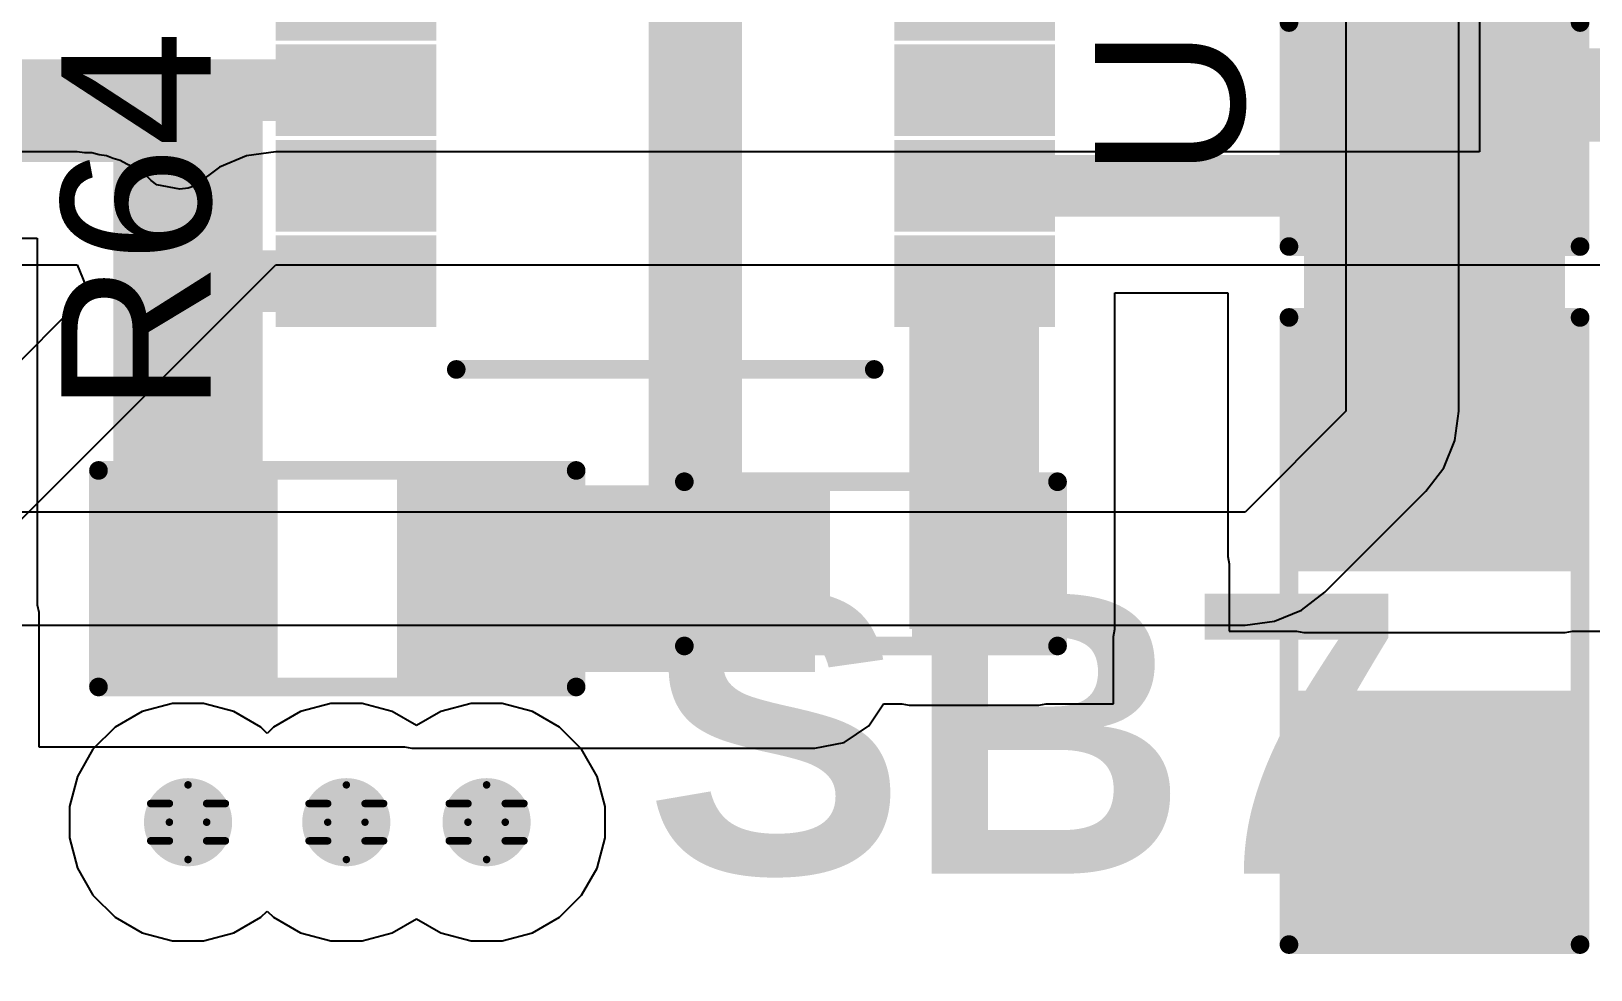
# Model space of a CAD drawing. Header units: inches. Extents: x -3 to 5437, y -3 to 5435.
# Drawn here: x 30.53 to 41.14, y 8.25 to 14.63 of the extents above; entities that cross this region are included whole.
import ezdxf

# ---------------------------------------------------------------- set-up
doc = ezdxf.new("R2010")
doc.units = ezdxf.units.IN
for name, color, linetype in [('Bottom Layer', 5, 'Continuous'), ('Bottom Solder', 6, 'Continuous'), ('Drill Drawing', 1, 'Continuous'), ('GND', 16, 'Continuous'), ('PWR', 76, 'Continuous'), ('Top Layer', 1, 'Continuous'), ('Top Overlay', 2, 'Continuous'), ('Top Paste', 8, 'Continuous'), ('Top Solder', 216, 'Continuous'), ('Via Holes', 16, 'Continuous')]:
    doc.layers.add(name, color=color, linetype=linetype)
doc.styles.add('Arial', font='', dxfattribs={"height": 0.2})
doc.styles.add('Arial_Bold', font='', dxfattribs={"height": 0.2})
doc.styles.get('Arial').set_extended_font_data('Arial')
doc.styles.get('Arial_Bold').set_extended_font_data('Arial', bold=True)

# ---------------------------------------------------------------- blocks, each defined once
blk = doc.blocks.new('LTC4359CMS8_PBF_373')
at = {"layer": 'Top Layer'}
for points in [[(-1.661, 0.765), (-2.55, 0.765), (-2.55, 1.185), (-1.661, 1.185)], [(2.55, 0.765), (1.661, 0.765), (1.661, 1.185), (2.55, 1.185)], [(-1.661, 0.115), (-2.55, 0.115), (-2.55, 0.535), (-1.661, 0.535)], [(2.55, 0.115), (1.661, 0.115), (1.661, 0.535), (2.55, 0.535)], [(-1.661, -0.535), (-2.55, -0.535), (-2.55, -0.115), (-1.661, -0.115)], [(2.55, -0.535), (1.661, -0.535), (1.661, -0.115), (2.55, -0.115)], [(-1.661, -1.185), (-2.55, -1.185), (-2.55, -0.765), (-1.661, -0.765)], [(2.55, -1.185), (1.661, -1.185), (1.661, -0.765), (2.55, -0.765)]]:
    blk.add_hatch(color=1, dxfattribs=at).paths.add_polyline_path(points)
at = {"layer": 'Top Paste'}
for points in [[(-1.661, 0.765), (-2.55, 0.765), (-2.55, 1.185), (-1.661, 1.185)], [(2.55, 0.765), (1.661, 0.765), (1.661, 1.185), (2.55, 1.185)], [(-1.661, 0.115), (-2.55, 0.115), (-2.55, 0.535), (-1.661, 0.535)], [(2.55, 0.115), (1.661, 0.115), (1.661, 0.535), (2.55, 0.535)], [(-1.661, -0.535), (-2.55, -0.535), (-2.55, -0.115), (-1.661, -0.115)], [(2.55, -0.535), (1.661, -0.535), (1.661, -0.115), (2.55, -0.115)], [(-1.661, -1.185), (-2.55, -1.185), (-2.55, -0.765), (-1.661, -0.765)], [(2.55, -1.185), (1.661, -1.185), (1.661, -0.765), (2.55, -0.765)]]:
    blk.add_hatch(color=8, dxfattribs=at).paths.add_polyline_path(points)
at = {"layer": 'Top Solder'}
for points in [[(-1.559, 0.663), (-2.652, 0.663), (-2.652, 1.287), (-1.559, 1.287)], [(2.652, 0.663), (1.559, 0.663), (1.559, 1.287), (2.652, 1.287)], [(-1.559, 0.013), (-2.652, 0.013), (-2.652, 0.637), (-1.559, 0.637)], [(2.652, 0.013), (1.559, 0.013), (1.559, 0.637), (2.652, 0.637)], [(-1.559, -0.637), (-2.652, -0.637), (-2.652, -0.013), (-1.559, -0.013)], [(2.652, -0.637), (1.559, -0.637), (1.559, -0.013), (2.652, -0.013)], [(-1.559, -1.287), (-2.652, -1.287), (-2.652, -0.663), (-1.559, -0.663)], [(2.652, -1.287), (1.559, -1.287), (1.559, -0.663), (2.652, -0.663)]]:
    blk.add_hatch(color=216, dxfattribs=at).paths.add_polyline_path(points)
at = {"layer": 'Top Overlay'}
for points in [[(-2.367, 1.499, 0.254, 0.254, 1), (-2.51, 1.499, 0.254, 0.254, 1)], [(-2.574, 1.499, 0.127, 0.127, 1), (-2.447, 1.499, 0.127, 0.127, 1)], [(-2.43, 1.499, 0.127, 0.127, 1), (-2.303, 1.499, 0.127, 0.127, 1)], [(-1.454, 1.575, 0.0635, 0.0635, 1), (-1.391, 1.575, 0.0635, 0.0635, 1)], [(1.391, 1.575, 0.0635, 0.0635, 1), (1.454, 1.575, 0.0635, 0.0635, 1)], [(-1.454, -1.575, 0.0635, 0.0635, 1), (-1.391, -1.575, 0.0635, 0.0635, 1)], [(1.391, -1.575, 0.0635, 0.0635, 1), (1.454, -1.575, 0.0635, 0.0635, 1)]]:
    blk.add_lwpolyline(points, format="xyseb", close=True, dxfattribs=at)
for points in [[(-1.422, 1.575, 0.127, 0.127, 0), (1.422, 1.575, 0.127, 0.127, 0)], [(-1.422, -1.575, 0.127, 0.127, 0), (1.422, -1.575, 0.127, 0.127, 0)]]:
    blk.add_lwpolyline(points, format="xyseb", dxfattribs=at)
blk = doc.blocks.new('S______B______374')
at = {"layer": 'Top Layer'}
for points in [[(-1.143, -0.4445), (-1.143, 0.4445), (-0.381, 0.4445), (-0.381, -0.4445)], [(0.381, -0.4445), (0.381, 0.4445), (1.143, 0.4445), (1.143, -0.4445)]]:
    blk.add_hatch(color=1, dxfattribs=at).paths.add_polyline_path(points)
at = {"layer": 'Top Paste'}
for points in [[(-1.143, -0.4445), (-1.143, 0.4445), (-0.381, 0.4445), (-0.381, -0.4445)], [(0.381, -0.4445), (0.381, 0.4445), (1.143, 0.4445), (1.143, -0.4445)]]:
    blk.add_hatch(color=8, dxfattribs=at).paths.add_polyline_path(points)
at = {"layer": 'Top Solder'}
for points in [[(-1.2446, -0.5461), (-1.2446, 0.5461), (-0.2794, 0.5461), (-0.2794, -0.5461)], [(0.2794, -0.5461), (0.2794, 0.5461), (1.2446, 0.5461), (1.2446, -0.5461)]]:
    blk.add_hatch(color=216, dxfattribs=at).paths.add_polyline_path(points)
at = {"layer": 'Top Overlay'}
for points in [[(1.27, 0.5588, 0.127, 0.127, 0), (-1.27, 0.5588, 0.127, 0.127, 0)], [(-1.27, 0.5588, 0.127, 0.127, 0), (-1.27, -0.5588, 0.127, 0.127, 0)], [(1.27, 0.5588, 0.127, 0.127, 0), (1.27, -0.5588, 0.127, 0.127, 0)], [(1.27, -0.5588, 0.127, 0.127, 0), (-1.27, -0.5588, 0.127, 0.127, 0)]]:
    blk.add_lwpolyline(points, format="xyseb", dxfattribs=at)
for points in [[(-1.30175, 0.5588, 0.0635, 0.0635, 1), (-1.23825, 0.5588, 0.0635, 0.0635, 1)], [(-1.30175, 0.5588, 0.0635, 0.0635, 1), (-1.23825, 0.5588, 0.0635, 0.0635, 1)], [(1.23825, 0.5588, 0.0635, 0.0635, 1), (1.30175, 0.5588, 0.0635, 0.0635, 1)], [(1.23825, 0.5588, 0.0635, 0.0635, 1), (1.30175, 0.5588, 0.0635, 0.0635, 1)], [(-1.30175, -0.5588, 0.0635, 0.0635, 1), (-1.23825, -0.5588, 0.0635, 0.0635, 1)], [(-1.30175, -0.5588, 0.0635, 0.0635, 1), (-1.23825, -0.5588, 0.0635, 0.0635, 1)], [(1.23825, -0.5588, 0.0635, 0.0635, 1), (1.30175, -0.5588, 0.0635, 0.0635, 1)], [(1.23825, -0.5588, 0.0635, 0.0635, 1), (1.30175, -0.5588, 0.0635, 0.0635, 1)]]:
    blk.add_lwpolyline(points, format="xyseb", close=True, dxfattribs=at)
blk = doc.blocks.new('R___1206_375')
at = {"layer": 'Top Layer'}
for points in [[(-2.032, 0.889), (-0.508, 0.889), (-0.508, -0.889), (-2.032, -0.889)], [(0.508, 0.889), (2.032, 0.889), (2.032, -0.889), (0.508, -0.889)]]:
    blk.add_hatch(color=1, dxfattribs=at).paths.add_polyline_path(points)
at = {"layer": 'Top Paste'}
for points in [[(-2.032, 0.889), (-0.508, 0.889), (-0.508, -0.889), (-2.032, -0.889)], [(0.508, 0.889), (2.032, 0.889), (2.032, -0.889), (0.508, -0.889)]]:
    blk.add_hatch(color=8, dxfattribs=at).paths.add_polyline_path(points)
at = {"layer": 'Top Solder'}
for points in [[(-2.1336, 0.9906), (-0.4064, 0.9906), (-0.4064, -0.9906), (-2.1336, -0.9906)], [(0.4064, 0.9906), (2.1336, 0.9906), (2.1336, -0.9906), (0.4064, -0.9906)]]:
    blk.add_hatch(color=216, dxfattribs=at).paths.add_polyline_path(points)
at = {"layer": 'Top Overlay'}
for points in [[(-2.1336, 0.9906, 0.127, 0.127, 0), (-2.1336, -0.9906, 0.127, 0.127, 0)], [(-2.1336, 0.9906, 0.127, 0.127, 0), (2.1336, 0.9906, 0.127, 0.127, 0)], [(2.1336, 0.9906, 0.127, 0.127, 0), (2.1336, -0.9906, 0.127, 0.127, 0)], [(-2.1336, -0.9906, 0.127, 0.127, 0), (2.1336, -0.9906, 0.127, 0.127, 0)]]:
    blk.add_lwpolyline(points, format="xyseb", dxfattribs=at)
for points in [[(-2.16535, 0.9906, 0.0635, 0.0635, 1), (-2.10185, 0.9906, 0.0635, 0.0635, 1)], [(-2.16535, 0.9906, 0.0635, 0.0635, 1), (-2.10185, 0.9906, 0.0635, 0.0635, 1)], [(2.10185, 0.9906, 0.0635, 0.0635, 1), (2.16535, 0.9906, 0.0635, 0.0635, 1)], [(2.10185, 0.9906, 0.0635, 0.0635, 1), (2.16535, 0.9906, 0.0635, 0.0635, 1)], [(-2.16535, -0.9906, 0.0635, 0.0635, 1), (-2.10185, -0.9906, 0.0635, 0.0635, 1)], [(-2.16535, -0.9906, 0.0635, 0.0635, 1), (-2.10185, -0.9906, 0.0635, 0.0635, 1)], [(2.10185, -0.9906, 0.0635, 0.0635, 1), (2.16535, -0.9906, 0.0635, 0.0635, 1)], [(2.10185, -0.9906, 0.0635, 0.0635, 1), (2.16535, -0.9906, 0.0635, 0.0635, 1)]]:
    blk.add_lwpolyline(points, format="xyseb", close=True, dxfattribs=at)
blk = doc.blocks.new('RES_0805_376')
at = {"layer": 'Top Layer'}
for points in [[(-1.524, 0.635), (-0.508, 0.635), (-0.508, -0.635), (-1.524, -0.635)], [(0.508, 0.635), (1.524, 0.635), (1.524, -0.635), (0.508, -0.635)]]:
    blk.add_hatch(color=1, dxfattribs=at).paths.add_polyline_path(points)
at = {"layer": 'Top Paste'}
for points in [[(-1.524, 0.635), (-0.508, 0.635), (-0.508, -0.635), (-1.524, -0.635)], [(0.508, 0.635), (1.524, 0.635), (1.524, -0.635), (0.508, -0.635)]]:
    blk.add_hatch(color=8, dxfattribs=at).paths.add_polyline_path(points)
at = {"layer": 'Top Solder'}
for points in [[(-1.6256, 0.7366), (-0.4064, 0.7366), (-0.4064, -0.7366), (-1.6256, -0.7366)], [(0.4064, 0.7366), (1.6256, 0.7366), (1.6256, -0.7366), (0.4064, -0.7366)]]:
    blk.add_hatch(color=216, dxfattribs=at).paths.add_polyline_path(points)
at = {"layer": 'Top Overlay'}
for points in [[(-1.6256, 0.7366, 0.127, 0.127, 0), (1.6256, 0.7366, 0.127, 0.127, 0)], [(-1.6256, -0.7366, 0.127, 0.127, 0), (-1.6256, 0.7366, 0.127, 0.127, 0)], [(1.6256, -0.7366, 0.127, 0.127, 0), (1.6256, 0.7366, 0.127, 0.127, 0)], [(-1.6256, -0.7366, 0.127, 0.127, 0), (1.6256, -0.7366, 0.127, 0.127, 0)]]:
    blk.add_lwpolyline(points, format="xyseb", dxfattribs=at)
for points in [[(-1.65735, 0.7366, 0.0635, 0.0635, 1), (-1.59385, 0.7366, 0.0635, 0.0635, 1)], [(-1.65735, 0.7366, 0.0635, 0.0635, 1), (-1.59385, 0.7366, 0.0635, 0.0635, 1)], [(1.59385, 0.7366, 0.0635, 0.0635, 1), (1.65735, 0.7366, 0.0635, 0.0635, 1)], [(1.59385, 0.7366, 0.0635, 0.0635, 1), (1.65735, 0.7366, 0.0635, 0.0635, 1)], [(-1.65735, -0.7366, 0.0635, 0.0635, 1), (-1.59385, -0.7366, 0.0635, 0.0635, 1)], [(-1.65735, -0.7366, 0.0635, 0.0635, 1), (-1.59385, -0.7366, 0.0635, 0.0635, 1)], [(1.59385, -0.7366, 0.0635, 0.0635, 1), (1.65735, -0.7366, 0.0635, 0.0635, 1)], [(1.59385, -0.7366, 0.0635, 0.0635, 1), (1.65735, -0.7366, 0.0635, 0.0635, 1)]]:
    blk.add_lwpolyline(points, format="xyseb", close=True, dxfattribs=at)
blk = doc.blocks.new('C___1206_379')
at = {"layer": 'Top Layer'}
for points in [[(-2.032, 0.889), (-0.508, 0.889), (-0.508, -0.889), (-2.032, -0.889)], [(0.508, 0.889), (2.032, 0.889), (2.032, -0.889), (0.508, -0.889)]]:
    blk.add_hatch(color=1, dxfattribs=at).paths.add_polyline_path(points)
at = {"layer": 'Top Paste'}
for points in [[(-2.032, 0.889), (-0.508, 0.889), (-0.508, -0.889), (-2.032, -0.889)], [(0.508, 0.889), (2.032, 0.889), (2.032, -0.889), (0.508, -0.889)]]:
    blk.add_hatch(color=8, dxfattribs=at).paths.add_polyline_path(points)
at = {"layer": 'Top Solder'}
for points in [[(-2.1336, 0.9906), (-0.4064, 0.9906), (-0.4064, -0.9906), (-2.1336, -0.9906)], [(0.4064, 0.9906), (2.1336, 0.9906), (2.1336, -0.9906), (0.4064, -0.9906)]]:
    blk.add_hatch(color=216, dxfattribs=at).paths.add_polyline_path(points)
at = {"layer": 'Top Overlay'}
for points in [[(-2.1336, 0.9906, 0.127, 0.127, 0), (-0.6096, 0.9906, 0.127, 0.127, 0)], [(-2.1336, 0.9906, 0.127, 0.127, 0), (-2.1336, -0.9906, 0.127, 0.127, 0)], [(0.6096, 0.9906, 0.127, 0.127, 0), (2.1336, 0.9906, 0.127, 0.127, 0)], [(2.1336, 0.9906, 0.127, 0.127, 0), (2.1336, -0.9906, 0.127, 0.127, 0)], [(-2.1336, -0.9906, 0.127, 0.127, 0), (-0.6096, -0.9906, 0.127, 0.127, 0)], [(0.6096, -0.9906, 0.127, 0.127, 0), (2.1336, -0.9906, 0.127, 0.127, 0)]]:
    blk.add_lwpolyline(points, format="xyseb", dxfattribs=at)
for points in [[(-2.16535, 0.9906, 0.0635, 0.0635, 1), (-2.10185, 0.9906, 0.0635, 0.0635, 1)], [(-2.16535, 0.9906, 0.0635, 0.0635, 1), (-2.10185, 0.9906, 0.0635, 0.0635, 1)], [(-0.64135, 0.9906, 0.0635, 0.0635, 1), (-0.57785, 0.9906, 0.0635, 0.0635, 1)], [(0.57785, 0.9906, 0.0635, 0.0635, 1), (0.64135, 0.9906, 0.0635, 0.0635, 1)], [(2.10185, 0.9906, 0.0635, 0.0635, 1), (2.16535, 0.9906, 0.0635, 0.0635, 1)], [(2.10185, 0.9906, 0.0635, 0.0635, 1), (2.16535, 0.9906, 0.0635, 0.0635, 1)], [(-2.16535, -0.9906, 0.0635, 0.0635, 1), (-2.10185, -0.9906, 0.0635, 0.0635, 1)], [(-2.16535, -0.9906, 0.0635, 0.0635, 1), (-2.10185, -0.9906, 0.0635, 0.0635, 1)], [(-0.64135, -0.9906, 0.0635, 0.0635, 1), (-0.57785, -0.9906, 0.0635, 0.0635, 1)], [(0.57785, -0.9906, 0.0635, 0.0635, 1), (0.64135, -0.9906, 0.0635, 0.0635, 1)], [(2.10185, -0.9906, 0.0635, 0.0635, 1), (2.16535, -0.9906, 0.0635, 0.0635, 1)], [(2.10185, -0.9906, 0.0635, 0.0635, 1), (2.16535, -0.9906, 0.0635, 0.0635, 1)]]:
    blk.add_lwpolyline(points, format="xyseb", close=True, dxfattribs=at)

msp = doc.modelspace()

# ---------------------------------------------------------------- hatches: boundary and pattern name
at = {"layer": 'Bottom Layer'}
h = msp.add_hatch(color=5, dxfattribs=at)
edge = h.paths.add_edge_path()
edge.add_arc((31.597, 9.25), 0.3, 0, 360)
h = msp.add_hatch(color=5, dxfattribs=at)
edge = h.paths.add_edge_path()
edge.add_arc((32.674, 9.25), 0.3, 0, 360)
h = msp.add_hatch(color=5, dxfattribs=at)
edge = h.paths.add_edge_path()
edge.add_arc((33.629, 9.25), 0.3, 0, 360)
at = {"layer": 'Bottom Solder'}
h = msp.add_hatch(color=6, dxfattribs=at)
edge = h.paths.add_edge_path()
edge.add_arc((31.597, 9.25), 0.15, 0, 360)
h = msp.add_hatch(color=6, dxfattribs=at)
edge = h.paths.add_edge_path()
edge.add_arc((32.674, 9.25), 0.15, 0, 360)
h = msp.add_hatch(color=6, dxfattribs=at)
edge = h.paths.add_edge_path()
edge.add_arc((33.629, 9.25), 0.15, 0, 360)
at = {"layer": 'GND'}
h = msp.add_hatch(color=16, dxfattribs=at)
edge = h.paths.add_edge_path()
edge.add_arc((31.597, 9.25), 0.3, 0, 360)
h = msp.add_hatch(color=16, dxfattribs=at)
edge = h.paths.add_edge_path()
edge.add_arc((32.674, 9.25), 0.3, 0, 360)
h = msp.add_hatch(color=16, dxfattribs=at)
edge = h.paths.add_edge_path()
edge.add_arc((33.629, 9.25), 0.3, 0, 360)
at = {"layer": 'PWR'}
h = msp.add_hatch(color=76, dxfattribs=at)
edge = h.paths.add_edge_path()
edge.add_arc((31.597, 9.25), 0.3, 0, 360)
h = msp.add_hatch(color=76, dxfattribs=at)
edge = h.paths.add_edge_path()
edge.add_arc((32.674, 9.25), 0.3, 0, 360)
h = msp.add_hatch(color=76, dxfattribs=at)
edge = h.paths.add_edge_path()
edge.add_arc((33.629, 9.25), 0.3, 0, 360)
at = {"layer": 'Top Layer'}
for points in [[(39.192, 11.059), (40.97, 11.059), (40.97, 14.793), (39.192, 14.793)], [(29.417, 13.742), (31.597, 13.742), (31.597, 14.441), (29.417, 14.441)], [(31.089, 10.729), (32.105, 10.729), (32.105, 14.441), (31.089, 14.441)], [(31.165, 14.021), (33.184, 14.021), (33.184, 14.441), (31.165, 14.441)], [(36.506, 13.37), (39.685, 13.37), (39.685, 13.791), (36.506, 13.791)], [(31.211, 12.721), (33.184, 12.721), (33.184, 13.141), (31.211, 13.141)], [(36.506, 10.564), (37.388, 10.564), (37.388, 12.931), (36.506, 12.931)], [(33.121, 10.272), (35.864, 10.272), (35.864, 11.542), (33.121, 11.542)]]:
    msp.add_hatch(color=1, dxfattribs=at).paths.add_polyline_path(points)
h = msp.add_hatch(color=1, dxfattribs=at)
edge = h.paths.add_edge_path()
edge.add_arc((31.597, 9.25), 0.3, 0, 360)
h = msp.add_hatch(color=1, dxfattribs=at)
edge = h.paths.add_edge_path()
edge.add_arc((32.674, 9.25), 0.3, 0, 360)
h = msp.add_hatch(color=1, dxfattribs=at)
edge = h.paths.add_edge_path()
edge.add_arc((33.629, 9.25), 0.3, 0, 360)
at = {"layer": 'Top Solder'}
h = msp.add_hatch(color=216, dxfattribs=at)
edge = h.paths.add_edge_path()
edge.add_arc((31.597, 9.25), 0.15, 0, 360)
h = msp.add_hatch(color=216, dxfattribs=at)
edge = h.paths.add_edge_path()
edge.add_arc((32.674, 9.25), 0.15, 0, 360)
h = msp.add_hatch(color=216, dxfattribs=at)
edge = h.paths.add_edge_path()
edge.add_arc((33.629, 9.25), 0.15, 0, 360)
at = {"layer": 'Via Holes'}
h = msp.add_hatch(color=7, dxfattribs=at)
edge = h.paths.add_edge_path()
edge.add_arc((31.597, 9.25), 0.15, 0, 360)
h = msp.add_hatch(color=7, dxfattribs=at)
edge = h.paths.add_edge_path()
edge.add_arc((32.674, 9.25), 0.15, 0, 360)
h = msp.add_hatch(color=7, dxfattribs=at)
edge = h.paths.add_edge_path()
edge.add_arc((33.629, 9.25), 0.15, 0, 360)

# ---------------------------------------------------------------- linework, layer by layer
at = {"layer": 'Bottom Layer'}
for p, q in [((39.478, 16.716), (39.478, 12.046)), ((40.247, 12.046), (40.247, 15.106)), ((39.478, 12.046), (38.792, 11.36)), ((40.22, 11.847), (40.247, 12.046)), ((40.144, 11.662), (40.22, 11.847)), ((40.021, 11.502), (40.144, 11.662)), ((39.335, 10.816), (40.021, 11.502)), ((38.792, 11.36), (20.183, 11.36)), ((39.176, 10.694), (39.335, 10.816)), ((39.335, 10.816), (39.335, 10.816)), ((38.792, 10.591), (38.991, 10.617)), ((38.991, 10.617), (39.176, 10.694)), ((28.365, 10.591), (38.792, 10.591))]:
    msp.add_line(p, q, dxfattribs=at)
at = {"layer": 'Drill Drawing'}
for points in [[(31.47, 9.377, 0.0508, 0.0508, 0), (31.597, 9.504, 0.0508, 0.0508, 0)], [(31.597, 9.504, 0.0508, 0.0508, 0), (31.724, 9.377, 0.0508, 0.0508, 0)], [(32.547, 9.377, 0.0508, 0.0508, 0), (32.674, 9.504, 0.0508, 0.0508, 0)], [(32.674, 9.504, 0.0508, 0.0508, 0), (32.801, 9.377, 0.0508, 0.0508, 0)], [(33.502, 9.377, 0.0508, 0.0508, 0), (33.629, 9.504, 0.0508, 0.0508, 0)], [(33.629, 9.504, 0.0508, 0.0508, 0), (33.756, 9.377, 0.0508, 0.0508, 0)], [(31.343, 9.377, 0.0508, 0.0508, 0), (31.47, 9.25, 0.0508, 0.0508, 0)], [(31.343, 9.377, 0.0508, 0.0508, 0), (31.47, 9.377, 0.0508, 0.0508, 0)], [(31.724, 9.377, 0.0508, 0.0508, 0), (31.851, 9.377, 0.0508, 0.0508, 0)], [(31.724, 9.25, 0.0508, 0.0508, 0), (31.851, 9.377, 0.0508, 0.0508, 0)], [(32.42, 9.377, 0.0508, 0.0508, 0), (32.547, 9.25, 0.0508, 0.0508, 0)], [(32.42, 9.377, 0.0508, 0.0508, 0), (32.547, 9.377, 0.0508, 0.0508, 0)], [(32.801, 9.377, 0.0508, 0.0508, 0), (32.928, 9.377, 0.0508, 0.0508, 0)], [(32.801, 9.25, 0.0508, 0.0508, 0), (32.928, 9.377, 0.0508, 0.0508, 0)], [(33.375, 9.377, 0.0508, 0.0508, 0), (33.502, 9.25, 0.0508, 0.0508, 0)], [(33.375, 9.377, 0.0508, 0.0508, 0), (33.502, 9.377, 0.0508, 0.0508, 0)], [(33.756, 9.377, 0.0508, 0.0508, 0), (33.883, 9.377, 0.0508, 0.0508, 0)], [(33.756, 9.25, 0.0508, 0.0508, 0), (33.883, 9.377, 0.0508, 0.0508, 0)], [(31.343, 9.123, 0.0508, 0.0508, 0), (31.47, 9.25, 0.0508, 0.0508, 0)], [(31.724, 9.25, 0.0508, 0.0508, 0), (31.851, 9.123, 0.0508, 0.0508, 0)], [(32.42, 9.123, 0.0508, 0.0508, 0), (32.547, 9.25, 0.0508, 0.0508, 0)], [(32.801, 9.25, 0.0508, 0.0508, 0), (32.928, 9.123, 0.0508, 0.0508, 0)], [(33.375, 9.123, 0.0508, 0.0508, 0), (33.502, 9.25, 0.0508, 0.0508, 0)], [(33.756, 9.25, 0.0508, 0.0508, 0), (33.883, 9.123, 0.0508, 0.0508, 0)], [(31.343, 9.123, 0.0508, 0.0508, 0), (31.47, 9.123, 0.0508, 0.0508, 0)], [(31.47, 9.123, 0.0508, 0.0508, 0), (31.597, 8.996, 0.0508, 0.0508, 0)], [(31.597, 8.996, 0.0508, 0.0508, 0), (31.724, 9.123, 0.0508, 0.0508, 0)], [(31.724, 9.123, 0.0508, 0.0508, 0), (31.851, 9.123, 0.0508, 0.0508, 0)], [(32.42, 9.123, 0.0508, 0.0508, 0), (32.547, 9.123, 0.0508, 0.0508, 0)], [(32.547, 9.123, 0.0508, 0.0508, 0), (32.674, 8.996, 0.0508, 0.0508, 0)], [(32.674, 8.996, 0.0508, 0.0508, 0), (32.801, 9.123, 0.0508, 0.0508, 0)], [(32.801, 9.123, 0.0508, 0.0508, 0), (32.928, 9.123, 0.0508, 0.0508, 0)], [(33.375, 9.123, 0.0508, 0.0508, 0), (33.502, 9.123, 0.0508, 0.0508, 0)], [(33.502, 9.123, 0.0508, 0.0508, 0), (33.629, 8.996, 0.0508, 0.0508, 0)], [(33.629, 8.996, 0.0508, 0.0508, 0), (33.756, 9.123, 0.0508, 0.0508, 0)], [(33.756, 9.123, 0.0508, 0.0508, 0), (33.883, 9.123, 0.0508, 0.0508, 0)]]:
    msp.add_lwpolyline(points, format="xyseb", dxfattribs=at)
for points in [[(31.584, 9.504, 0.0254, 0.0254, 1), (31.61, 9.504, 0.0254, 0.0254, 1)], [(31.584, 9.504, 0.0254, 0.0254, 1), (31.61, 9.504, 0.0254, 0.0254, 1)], [(32.662, 9.504, 0.0254, 0.0254, 1), (32.687, 9.504, 0.0254, 0.0254, 1)], [(32.662, 9.504, 0.0254, 0.0254, 1), (32.687, 9.504, 0.0254, 0.0254, 1)], [(33.616, 9.504, 0.0254, 0.0254, 1), (33.642, 9.504, 0.0254, 0.0254, 1)], [(33.616, 9.504, 0.0254, 0.0254, 1), (33.642, 9.504, 0.0254, 0.0254, 1)], [(31.33, 9.377, 0.0254, 0.0254, 1), (31.356, 9.377, 0.0254, 0.0254, 1)], [(31.33, 9.377, 0.0254, 0.0254, 1), (31.356, 9.377, 0.0254, 0.0254, 1)], [(31.457, 9.377, 0.0254, 0.0254, 1), (31.483, 9.377, 0.0254, 0.0254, 1)], [(31.457, 9.377, 0.0254, 0.0254, 1), (31.483, 9.377, 0.0254, 0.0254, 1)], [(31.711, 9.377, 0.0254, 0.0254, 1), (31.737, 9.377, 0.0254, 0.0254, 1)], [(31.711, 9.377, 0.0254, 0.0254, 1), (31.737, 9.377, 0.0254, 0.0254, 1)], [(31.838, 9.377, 0.0254, 0.0254, 1), (31.864, 9.377, 0.0254, 0.0254, 1)], [(31.838, 9.377, 0.0254, 0.0254, 1), (31.864, 9.377, 0.0254, 0.0254, 1)], [(32.408, 9.377, 0.0254, 0.0254, 1), (32.433, 9.377, 0.0254, 0.0254, 1)], [(32.408, 9.377, 0.0254, 0.0254, 1), (32.433, 9.377, 0.0254, 0.0254, 1)], [(32.535, 9.377, 0.0254, 0.0254, 1), (32.56, 9.377, 0.0254, 0.0254, 1)], [(32.535, 9.377, 0.0254, 0.0254, 1), (32.56, 9.377, 0.0254, 0.0254, 1)], [(32.789, 9.377, 0.0254, 0.0254, 1), (32.814, 9.377, 0.0254, 0.0254, 1)], [(32.789, 9.377, 0.0254, 0.0254, 1), (32.814, 9.377, 0.0254, 0.0254, 1)], [(32.916, 9.377, 0.0254, 0.0254, 1), (32.941, 9.377, 0.0254, 0.0254, 1)], [(32.916, 9.377, 0.0254, 0.0254, 1), (32.941, 9.377, 0.0254, 0.0254, 1)], [(33.362, 9.377, 0.0254, 0.0254, 1), (33.388, 9.377, 0.0254, 0.0254, 1)], [(33.362, 9.377, 0.0254, 0.0254, 1), (33.388, 9.377, 0.0254, 0.0254, 1)], [(33.489, 9.377, 0.0254, 0.0254, 1), (33.515, 9.377, 0.0254, 0.0254, 1)], [(33.489, 9.377, 0.0254, 0.0254, 1), (33.515, 9.377, 0.0254, 0.0254, 1)], [(33.743, 9.377, 0.0254, 0.0254, 1), (33.769, 9.377, 0.0254, 0.0254, 1)], [(33.743, 9.377, 0.0254, 0.0254, 1), (33.769, 9.377, 0.0254, 0.0254, 1)], [(33.87, 9.377, 0.0254, 0.0254, 1), (33.896, 9.377, 0.0254, 0.0254, 1)], [(33.87, 9.377, 0.0254, 0.0254, 1), (33.896, 9.377, 0.0254, 0.0254, 1)], [(31.457, 9.25, 0.0254, 0.0254, 1), (31.483, 9.25, 0.0254, 0.0254, 1)], [(31.457, 9.25, 0.0254, 0.0254, 1), (31.483, 9.25, 0.0254, 0.0254, 1)], [(31.711, 9.25, 0.0254, 0.0254, 1), (31.737, 9.25, 0.0254, 0.0254, 1)], [(31.711, 9.25, 0.0254, 0.0254, 1), (31.737, 9.25, 0.0254, 0.0254, 1)], [(32.535, 9.25, 0.0254, 0.0254, 1), (32.56, 9.25, 0.0254, 0.0254, 1)], [(32.535, 9.25, 0.0254, 0.0254, 1), (32.56, 9.25, 0.0254, 0.0254, 1)], [(32.789, 9.25, 0.0254, 0.0254, 1), (32.814, 9.25, 0.0254, 0.0254, 1)], [(32.789, 9.25, 0.0254, 0.0254, 1), (32.814, 9.25, 0.0254, 0.0254, 1)], [(33.489, 9.25, 0.0254, 0.0254, 1), (33.515, 9.25, 0.0254, 0.0254, 1)], [(33.489, 9.25, 0.0254, 0.0254, 1), (33.515, 9.25, 0.0254, 0.0254, 1)], [(33.743, 9.25, 0.0254, 0.0254, 1), (33.769, 9.25, 0.0254, 0.0254, 1)], [(33.743, 9.25, 0.0254, 0.0254, 1), (33.769, 9.25, 0.0254, 0.0254, 1)], [(31.33, 9.123, 0.0254, 0.0254, 1), (31.356, 9.123, 0.0254, 0.0254, 1)], [(31.33, 9.123, 0.0254, 0.0254, 1), (31.356, 9.123, 0.0254, 0.0254, 1)], [(31.457, 9.123, 0.0254, 0.0254, 1), (31.483, 9.123, 0.0254, 0.0254, 1)], [(31.457, 9.123, 0.0254, 0.0254, 1), (31.483, 9.123, 0.0254, 0.0254, 1)], [(31.711, 9.123, 0.0254, 0.0254, 1), (31.737, 9.123, 0.0254, 0.0254, 1)], [(31.711, 9.123, 0.0254, 0.0254, 1), (31.737, 9.123, 0.0254, 0.0254, 1)], [(31.838, 9.123, 0.0254, 0.0254, 1), (31.864, 9.123, 0.0254, 0.0254, 1)], [(31.838, 9.123, 0.0254, 0.0254, 1), (31.864, 9.123, 0.0254, 0.0254, 1)], [(32.408, 9.123, 0.0254, 0.0254, 1), (32.433, 9.123, 0.0254, 0.0254, 1)], [(32.408, 9.123, 0.0254, 0.0254, 1), (32.433, 9.123, 0.0254, 0.0254, 1)], [(32.535, 9.123, 0.0254, 0.0254, 1), (32.56, 9.123, 0.0254, 0.0254, 1)], [(32.535, 9.123, 0.0254, 0.0254, 1), (32.56, 9.123, 0.0254, 0.0254, 1)], [(32.789, 9.123, 0.0254, 0.0254, 1), (32.814, 9.123, 0.0254, 0.0254, 1)], [(32.789, 9.123, 0.0254, 0.0254, 1), (32.814, 9.123, 0.0254, 0.0254, 1)], [(32.916, 9.123, 0.0254, 0.0254, 1), (32.941, 9.123, 0.0254, 0.0254, 1)], [(32.916, 9.123, 0.0254, 0.0254, 1), (32.941, 9.123, 0.0254, 0.0254, 1)], [(33.362, 9.123, 0.0254, 0.0254, 1), (33.388, 9.123, 0.0254, 0.0254, 1)], [(33.362, 9.123, 0.0254, 0.0254, 1), (33.388, 9.123, 0.0254, 0.0254, 1)], [(33.489, 9.123, 0.0254, 0.0254, 1), (33.515, 9.123, 0.0254, 0.0254, 1)], [(33.489, 9.123, 0.0254, 0.0254, 1), (33.515, 9.123, 0.0254, 0.0254, 1)], [(33.743, 9.123, 0.0254, 0.0254, 1), (33.769, 9.123, 0.0254, 0.0254, 1)], [(33.743, 9.123, 0.0254, 0.0254, 1), (33.769, 9.123, 0.0254, 0.0254, 1)], [(33.87, 9.123, 0.0254, 0.0254, 1), (33.896, 9.123, 0.0254, 0.0254, 1)], [(33.87, 9.123, 0.0254, 0.0254, 1), (33.896, 9.123, 0.0254, 0.0254, 1)], [(31.584, 8.996, 0.0254, 0.0254, 1), (31.61, 8.996, 0.0254, 0.0254, 1)], [(31.584, 8.996, 0.0254, 0.0254, 1), (31.61, 8.996, 0.0254, 0.0254, 1)], [(32.662, 8.996, 0.0254, 0.0254, 1), (32.687, 8.996, 0.0254, 0.0254, 1)], [(32.662, 8.996, 0.0254, 0.0254, 1), (32.687, 8.996, 0.0254, 0.0254, 1)], [(33.616, 8.996, 0.0254, 0.0254, 1), (33.642, 8.996, 0.0254, 0.0254, 1)], [(33.616, 8.996, 0.0254, 0.0254, 1), (33.642, 8.996, 0.0254, 0.0254, 1)]]:
    msp.add_lwpolyline(points, format="xyseb", close=True, dxfattribs=at)
at = {"layer": 'PWR'}
for p, q in [((40.386, 18.537), (40.386, 13.811)), ((30.842, 13.811), (25.049, 13.811)), ((30.892, 13.805), (30.842, 13.811)), ((30.942, 13.805), (30.892, 13.805)), ((30.991, 13.792), (30.942, 13.805)), ((32.194, 13.811), (31.995, 13.785)), ((40.386, 13.811), (32.194, 13.811)), ((31.041, 13.785), (30.991, 13.792)), ((31.087, 13.766), (31.041, 13.785)), ((31.136, 13.753), (31.087, 13.766)), ((31.18, 13.728), (31.136, 13.753)), ((31.226, 13.708), (31.18, 13.728)), ((31.266, 13.678), (31.226, 13.708)), ((31.81, 13.708), (31.651, 13.586)), ((31.995, 13.785), (31.81, 13.708)), ((31.31, 13.653), (31.266, 13.678)), ((31.345, 13.617), (31.31, 13.653)), ((31.385, 13.586), (31.345, 13.617)), ((31.541, 13.558), (31.385, 13.586)), ((31.598, 13.564), (31.541, 13.558)), ((31.646, 13.581), (31.598, 13.564)), ((31.651, 13.586), (31.646, 13.581)), ((18.314, 13.043), (30.842, 13.043)), ((27.397, 8.246), (32.194, 13.043)), ((30.842, 13.043), (30.92, 12.855)), ((32.194, 13.043), (42.71, 13.043)), ((30.92, 12.855), (27.079, 9.014)), ((31.285, 10.003), (31.101, 9.896)), ((31.491, 10.058), (31.285, 10.003)), ((31.703, 10.058), (31.491, 10.058)), ((31.909, 10.003), (31.703, 10.058)), ((32.093, 9.896), (31.909, 10.003)), ((32.362, 10.003), (32.178, 9.896)), ((32.568, 10.058), (32.362, 10.003)), ((32.781, 10.058), (32.568, 10.058)), ((32.986, 10.003), (32.781, 10.058)), ((33.152, 9.907), (32.986, 10.003)), ((33.317, 10.003), (33.152, 9.907)), ((33.523, 10.058), (33.317, 10.003)), ((33.735, 10.058), (33.523, 10.058)), ((33.941, 10.003), (33.735, 10.058)), ((34.125, 9.896), (33.941, 10.003)), ((31.101, 9.896), (30.95, 9.746)), ((32.136, 9.854), (32.093, 9.896)), ((32.178, 9.896), (32.136, 9.854)), ((34.276, 9.746), (34.125, 9.896)), ((30.95, 9.746), (30.844, 9.561)), ((34.382, 9.561), (34.276, 9.746)), ((30.844, 9.561), (30.789, 9.356)), ((34.437, 9.356), (34.382, 9.561)), ((30.789, 9.356), (30.789, 9.143)), ((34.437, 9.143), (34.437, 9.356)), ((30.789, 9.143), (30.844, 8.938)), ((34.382, 8.938), (34.437, 9.143)), ((30.844, 8.938), (30.95, 8.753)), ((34.276, 8.753), (34.382, 8.938)), ((30.95, 8.753), (31.101, 8.603)), ((34.125, 8.603), (34.276, 8.753)), ((31.101, 8.603), (31.285, 8.497)), ((31.909, 8.497), (32.093, 8.603)), ((32.093, 8.603), (32.136, 8.645)), ((32.136, 8.645), (32.178, 8.603)), ((32.178, 8.603), (32.362, 8.497)), ((33.941, 8.497), (34.125, 8.603)), ((31.285, 8.497), (31.491, 8.442)), ((31.703, 8.442), (31.909, 8.497)), ((32.362, 8.497), (32.568, 8.442)), ((32.781, 8.442), (32.986, 8.497)), ((32.986, 8.497), (33.152, 8.592)), ((33.152, 8.592), (33.317, 8.497)), ((33.317, 8.497), (33.523, 8.442)), ((33.735, 8.442), (33.941, 8.497)), ((31.491, 8.442), (31.703, 8.442)), ((32.568, 8.442), (32.781, 8.442)), ((33.523, 8.442), (33.735, 8.442))]:
    msp.add_line(p, q, dxfattribs=at)
at = {"layer": 'Top Layer'}
for p, q in [((29.417, 13.224), (30.571, 13.224)), ((30.571, 13.224), (30.571, 10.729)), ((37.906, 10.564), (37.906, 12.853)), ((37.906, 12.853), (38.674, 12.853)), ((38.674, 12.853), (38.674, 11.059)), ((38.674, 11.059), (38.684, 11.009)), ((38.684, 11.009), (38.684, 10.551)), ((30.571, 10.729), (30.581, 10.679)), ((30.581, 10.679), (30.581, 9.764)), ((37.896, 10.514), (37.906, 10.564)), ((37.896, 10.056), (37.896, 10.514)), ((38.684, 10.551), (39.142, 10.551)), ((39.142, 10.551), (39.192, 10.541)), ((39.192, 10.541), (40.97, 10.541)), ((40.97, 10.541), (41.02, 10.551)), ((41.02, 10.551), (41.478, 10.551)), ((36.23, 9.905), (36.331, 10.056)), ((36.331, 10.056), (36.456, 10.056)), ((36.456, 10.056), (36.506, 10.046)), ((36.506, 10.046), (37.388, 10.046)), ((37.388, 10.046), (37.438, 10.056)), ((37.438, 10.056), (37.896, 10.056)), ((36.062, 9.793), (36.23, 9.905)), ((35.864, 9.754), (36.062, 9.793)), ((30.581, 9.764), (33.071, 9.764)), ((33.071, 9.764), (33.121, 9.754)), ((33.121, 9.754), (35.864, 9.754))]:
    msp.add_line(p, q, dxfattribs=at)
for points in [[(35.049, 11.415, 0.635, 0.635, 0), (35.049, 21.972, 0.635, 0.635, 0)], [(40.081, 14.031, 0.635, 0.635, 0), (40.249, 14.199, 0.635, 0.635, 0)], [(40.249, 14.199, 0.635, 0.635, 0), (42.47, 14.199, 0.635, 0.635, 0)], [(35.049, 11.415, 0.635, 0.635, 0), (35.455, 11.008, 0.635, 0.635, 0)], [(35.455, 11.008, 0.635, 0.635, 0), (35.483, 11.008, 0.635, 0.635, 0)], [(36.951, 11.065, 0.254, 0.254, 0), (37.007, 11.008, 0.254, 0.254, 0)]]:
    msp.add_lwpolyline(points, format="xyseb", dxfattribs=at)
for points in [[(40.091, 14.199, 0.318, 0.318, 1), (40.408, 14.199, 0.318, 0.318, 1)], [(40.091, 14.199, 0.318, 0.318, 1), (40.408, 14.199, 0.318, 0.318, 1)], [(39.922, 14.031, 0.318, 0.318, 1), (40.239, 14.031, 0.318, 0.318, 1)], [(34.89, 11.415, 0.318, 0.318, 1), (35.207, 11.415, 0.318, 0.318, 1)], [(34.89, 11.415, 0.318, 0.318, 1), (35.207, 11.415, 0.318, 0.318, 1)], [(35.296, 11.008, 0.318, 0.318, 1), (35.614, 11.008, 0.318, 0.318, 1)], [(35.296, 11.008, 0.318, 0.318, 1), (35.614, 11.008, 0.318, 0.318, 1)], [(35.325, 11.008, 0.318, 0.318, 1), (35.642, 11.008, 0.318, 0.318, 1)], [(36.887, 11.065, 0.127, 0.127, 1), (37.014, 11.065, 0.127, 0.127, 1)], [(36.944, 11.008, 0.127, 0.127, 1), (37.071, 11.008, 0.127, 0.127, 1)]]:
    msp.add_lwpolyline(points, format="xyseb", close=True, dxfattribs=at)

# ---------------------------------------------------------------- block references
for name, p, rotation in [('C___1206_379', (40.081, 15.301), 90), ('R___1206_375', (40.081, 10.551), 90), ('S______B______374', (36.245, 11.008), 180)]:
    msp.add_blockref(name, p, dxfattribs=dict(rotation=rotation))
for name, p in [('LTC4359CMS8_PBF_373', (34.845, 13.906)), ('RES_0805_376', (32.613, 10.907))]:
    msp.add_blockref(name, p)

# ---------------------------------------------------------------- texts
at = {"layer": 'Top Overlay', "style": 'Arial'}
for s, p in [('U7', (38.786, 13.632)), ('R64', (31.75, 12.032))]:
    msp.add_text(s, height=1.016, rotation=90, dxfattribs=at).set_placement(p)
at = {"layer": 'Top Overlay', "style": 'Arial_Bold'}
msp.add_text('SB7', height=1.905, dxfattribs=at).set_placement((34.706, 8.9))

doc.saveas('drawing.dxf')
